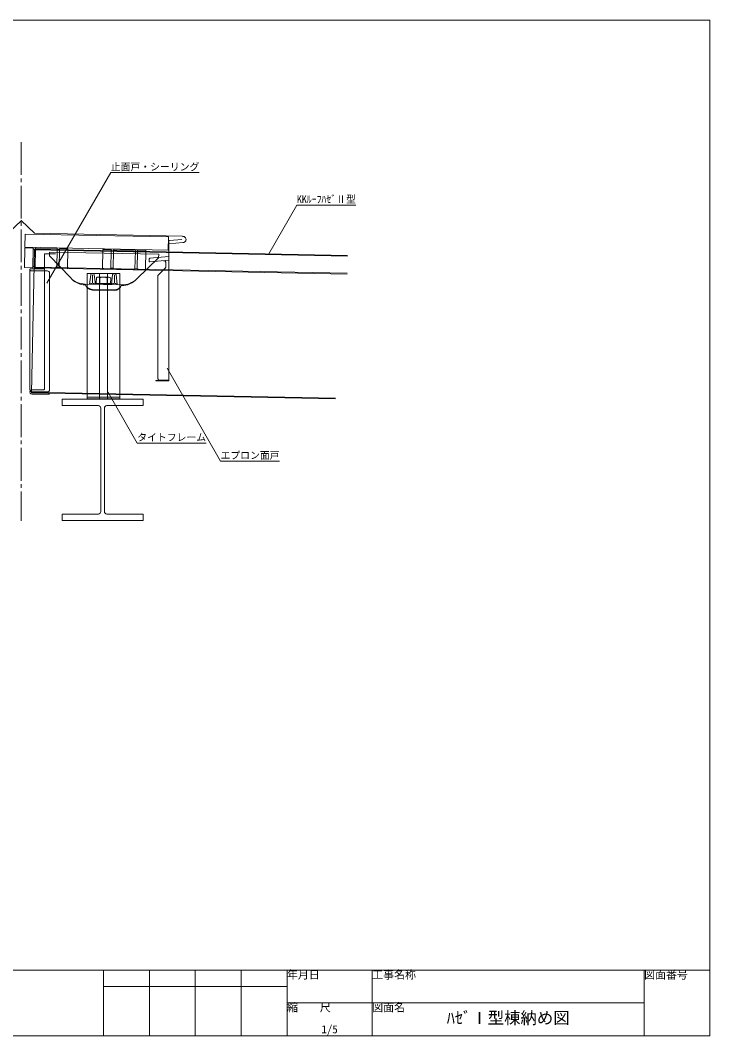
# Model space of a CAD drawing. Units: millimetres at full size, sheet at 1:5; details may follow other scales. Extents: x -3142 to 7368, y -2477 to 957.
# Drawn here: x 2177 to 3123, y -837 to 558 of the extents above; entities that cross this region are included whole.
import ezdxf
from ezdxf.enums import TextEntityAlignment as Align

# ---------------------------------------------------------------- set-up
doc = ezdxf.new("R2010")
doc.units = ezdxf.units.MM
doc.header["$LTSCALE"] = 5
doc.linetypes.add('CHAIN2', pattern=[12, 9, -1, 1, -1])
for name, color, linetype, lineweight in [('0-0_0', 7, 'Continuous', 18), ('0-3_LAYER003', 5, 'Continuous', 18), ('0-4_LAYER004', 7, 'Continuous', 18)]:
    doc.layers.add(name, color=color, linetype=linetype, lineweight=lineweight)
doc.styles.add('ＭＳ ゴシック', font='')
doc.styles.get('ＭＳ ゴシック').set_extended_font_data('MS Gothic')

# ---------------------------------------------------------------- blocks, each defined once
blk = doc.blocks.new('GROUP_2(1)')
at = {"layer": '0-3_LAYER003'}
blk.add_lwpolyline([(179.488, 226.254), (161.575, 226.612), (160.675, 181.621), (178.589, 181.263)], dxfattribs=at)
blk = doc.blocks.new('GROUP_3(1)')
at = {"layer": '0-3_LAYER003'}
blk.add_lwpolyline([(241.076, 180.013), (258.989, 179.655), (259.889, 224.646), (241.976, 225.004)], dxfattribs=at)
blk = doc.blocks.new('GROUP_1(1)')
at = {"layer": '0-3_LAYER003'}
for p, q in [((179.863, 182.488), (180.713, 224.979)), ((184.437, 223.654), (181.938, 223.704)), ((185.709, 224.724), (184.862, 182.388)), ((234.477, 225.154), (186.987, 226.104)), ((234.852, 181.388), (235.702, 223.879)), ((239.426, 222.555), (236.927, 222.605)), ((240.699, 223.694), (239.851, 181.288)), ((181.138, 183.712), (183.638, 183.662)), ((186.087, 181.113), (233.577, 180.163)), ((236.127, 182.613), (238.626, 182.563))]:
    blk.add_line(p, q, dxfattribs=at)
for centre, start, end in [((179.463, 225.004), 358.85411, 88.85419), ((181.963, 224.954), 178.85411, 268.85419), ((184.462, 224.904), 268.85411, 358.85419), ((186.962, 224.854), 88.85411, 178.85415), ((234.452, 223.904), 358.85411, 88.85419), ((236.952, 223.854), 178.85411, 268.85419), ((239.451, 223.804), 268.85411, 358.85419), ((241.951, 223.754), 88.85411, 178.85415), ((178.614, 182.513), 268.85411, 358.85419), ((181.113, 182.463), 88.85411, 178.85415), ((183.613, 182.413), 358.85411, 88.85419), ((186.112, 182.363), 178.85411, 268.85419), ((233.602, 181.413), 268.85411, 358.85419), ((236.102, 181.363), 88.85411, 178.85415), ((238.601, 181.313), 358.85411, 88.85419), ((241.101, 181.263), 178.85411, 268.85419)]:
    blk.add_arc(centre, 1.25, start, end, dxfattribs=at)
for name in ['GROUP_2(1)', 'GROUP_3(1)']:
    blk.add_blockref(name, (0, 0), dxfattribs=at)
blk = doc.blocks.new('GROUP_6(1)')
at = {"layer": '0-4_LAYER004'}
blk.add_lwpolyline([(68.166, -393.958), (253.333, -393.958), (253.333, -379.145), (253.333, -393.958), (253.333, -379.145), (170.47, -379.145)], dxfattribs=at)
blk = doc.blocks.new('GROUP_7(1)')
at = {"layer": '0-4_LAYER004'}
blk.add_lwpolyline([(170.47, -131.022), (253.333, -131.022), (253.333, -116.208), (68.166, -116.208), (68.166, -131.022), (151.028, -131.022)], dxfattribs=at)
blk = doc.blocks.new('GROUP_8(1)')
at = {"layer": '0-4_LAYER004'}
blk.add_lwpolyline([(151.028, -379.145), (68.166, -379.145), (68.166, -393.958)], dxfattribs=at)
blk = doc.blocks.new('GROUP_5(1)')
at = {"layer": '0-3_LAYER003'}
blk.add_lwpolyline([(-291.537, 180.013), (-309.45, 179.655), (-310.35, 224.646), (-292.437, 225.004)], dxfattribs=at)
blk = doc.blocks.new('GROUP_4(1)')
at = {"layer": '0-3_LAYER003'}
blk.add_lwpolyline([(-229.95, 226.254), (-212.037, 226.612), (-211.137, 181.621), (-229.05, 181.263)], dxfattribs=at)

msp = doc.modelspace()

# ---------------------------------------------------------------- linework, layer by layer
at = {"layer": '0-0_0'}
for p, q in [((3123.139, 558.15), (3123.139, -836.85)), ((2196.139, 243.74), (2195.695, 221.561)), ((2196.139, 243.74), (2195.695, 221.561)), ((2625.876, 234.225), (2196.075, 242.822)), ((2625.896, 235.225), (2196.095, 243.822)), ((2625.428, 209.597), (2195.628, 218.194)), ((2625.448, 210.597), (2195.648, 219.193)), ((2609.643, 38.966), (2192.21, 47.315)), ((2287.227, 25.422), (2287.227, -116.786)), ((2292.227, -116.786), (2292.227, 25.422)), ((1163.139, -746.85), (3123.139, -746.85)), ((2290.92, -746.85), (2290.92, -836.85)), ((2353.921, -746.85), (2353.921, -836.85)), ((2416.921, -746.85), (2416.921, -836.85)), ((2479.921, -746.85), (2479.921, -836.85)), ((2542.92, -746.85), (2542.92, -836.85)), ((2659.919, -746.85), (2659.919, -836.85)), ((3033.139, -746.85), (3033.139, -836.85)), ((2542.92, -769.35), (2290.92, -769.35)), ((2542.92, -791.85), (3033.139, -791.85)), ((3123.139, -836.85), (1163.139, -836.85))]:
    msp.add_line(p, q, dxfattribs=at)
at = {"layer": '0-0_0', "color": 4, "linetype": 'CHAIN2'}
msp.add_line((2178.139, 390.671), (2178.139, -129.424), dxfattribs=at)
at = {"layer": '0-0_0', "color": 4}
for p, q in [((2301.014, 348.866), (2213.3, 196.942)), ((2301.014, 348.866), (2422.514, 348.866)), ((2517.79, 237.387), (2556.453, 304.353)), ((2637.453, 304.353), (2556.453, 304.353)), ((2378.416, 80.04), (2451.614, -47.455)), ((2337.353, -22.682), (2296.923, 47.738)), ((2431.853, -22.682), (2337.353, -22.682)), ((2451.614, -47.455), (2532.614, -47.455))]:
    msp.add_line(p, q, dxfattribs=at)
at = {"layer": '0-0_0', "color": 5}
for p, q in [((2160.123, 265.582), (2178.382, 283.043)), ((2196.155, 265.582), (2177.896, 283.043)), ((2399.464, 261.515), (2196.155, 265.582)), ((2380.67, 254.805), (2380.67, 63.725)), ((2380.67, 251.159), (2399.834, 252.934)), ((2398.67, 257.225), (2381.587, 255.801)), ((2194.091, 219.003), (2194.601, 244.498)), ((2196.835, 243.703), (2195.336, 243.733)), ((2197.598, 244.345), (2197.09, 218.943)), ((2226.859, 244.603), (2198.365, 245.173)), ((2210.888, 237.506), (2224.888, 237.506)), ((2366.708, 236.689), (2216.738, 239.689)), ((2227.084, 218.343), (2227.594, 243.838)), ((2229.829, 243.043), (2228.329, 243.073)), ((2230.592, 243.727), (2230.084, 218.283)), ((2209.888, 236.506), (2209.888, 213.783)), ((2216.638, 234.69), (2245.556, 204.591)), ((2353.67, 230.446), (2353.67, 227.201)), ((2380.67, 233.725), (2354.582, 231.443)), ((2380.67, 228.472), (2354.757, 226.205)), ((2376.67, 224.848), (2376.67, 219.968)), ((2189.888, 215.283), (2189.888, 50.506)), ((2191.388, 216.783), (2209.888, 216.783)), ((2191.388, 216.783), (2209.888, 216.783)), ((2191.388, 213.783), (2213.888, 213.783)), ((2194.856, 219.738), (2196.355, 219.708)), ((2197.825, 218.178), (2226.319, 217.608)), ((2209.888, 213.783), (2209.888, 52.006)), ((2216.888, 210.783), (2216.888, 50.506)), ((2227.849, 219.078), (2229.349, 219.048)), ((2268.367, 210.51), (2313.367, 210.51)), ((2268.367, 210.51), (2268.367, 40.51)), ((2285.367, 38.01), (2285.367, 210.51)), ((2296.367, 38.01), (2296.367, 210.51)), ((2313.367, 38.01), (2313.367, 210.51)), ((2365.67, 207.725), (2375.791, 217.846)), ((2315.858, 194.698), (2265.868, 195.698)), ((2313.358, 194.748), (2268.367, 195.648)), ((2271.867, 195.51), (2273.384, 208.304)), ((2273.631, 196.392), (2271.867, 195.51)), ((2275.867, 208.395), (2275.867, 196.919)), ((2278.103, 196.392), (2279.867, 195.51)), ((2279.867, 195.51), (2278.349, 208.304)), ((2279.867, 196.602), (2279.867, 195.602)), ((2301.862, 195.07), (2279.867, 195.51)), ((2301.882, 196.069), (2279.887, 196.509)), ((2281.231, 204.484), (2281.081, 196.986)), ((2300.707, 196.593), (2281.081, 196.986)), ((2298.424, 205.14), (2283.705, 205.435)), ((2286.138, 204.386), (2285.988, 196.887)), ((2295.951, 204.19), (2295.801, 196.691)), ((2300.857, 204.092), (2300.707, 196.593)), ((2301.867, 195.51), (2303.384, 208.304)), ((2301.867, 196.602), (2301.867, 195.602)), ((2303.631, 196.392), (2301.867, 195.51)), ((2305.867, 208.395), (2305.867, 196.919)), ((2308.103, 196.392), (2309.867, 195.51)), ((2309.867, 195.51), (2308.349, 208.304)), ((2365.67, 207.725), (2365.67, 65.725)), ((2305.7, 186.899), (2275.706, 187.499)), ((2305.72, 187.899), (2275.726, 188.499)), ((2268.367, 38.01), (2268.367, 170.51)), ((2379.67, 62.725), (2362.67, 62.725)), ((2380.67, 63.725), (2367.67, 63.725)), ((2192.888, 50.506), (2208.388, 50.506)), ((2192.888, 47.506), (2213.888, 47.506)), ((2192.888, 44.506), (2216.888, 44.506)), ((2268.367, 40.51), (2313.367, 40.51)), ((2268.367, 38.01), (2313.367, 38.01))]:
    msp.add_line(p, q, dxfattribs=at)
at = {"layer": '0-0_0', "color": 33}
for p, q in [((2183.498, 264.474), (2183.138, 246.478)), ((2380.197, 260.54), (2183.498, 264.474))]:
    msp.add_line(p, q, dxfattribs=at)
at = {"layer": '0-0_0'}
for points in [[(1163.139, -836.85), (1163.139, 558.15), (3123.139, 558.15)], [(2609.623, 37.966), (2192.19, 46.315), (2195.695, 221.561)]]:
    msp.add_lwpolyline(points, dxfattribs=at)
at = {"layer": '0-0_0', "color": 33}
msp.add_lwpolyline([(2380.197, 260.54), (2379.837, 242.544), (2183.138, 246.478)], dxfattribs=at)
at = {"layer": '0-0_0', "color": 5}
for points in [[(2366.708, 236.689), (2216.738, 239.689), (2216.638, 234.69)], [(2366.708, 236.689), (2366.608, 231.69), (2336.509, 202.772)], [(2380.536, 63.225), (2362.67, 63.225), (2362.67, 62.725)]]:
    msp.add_lwpolyline(points, dxfattribs=at)
for centre, radius, start, end in [((2381.67, 254.804), 1, 94.74663, 179.9829), ((2400.21, 257.118), 4.1, 265.70838, 100.49495), ((2193.851, 244.513), 0.75, 358.85411, 88.8542), ((2195.351, 244.483), 0.75, 178.85411, 268.8542), ((2196.85, 244.453), 0.75, 268.85411, 358.8542), ((2198.35, 244.423), 0.75, 88.85411, 178.8542), ((2210.888, 236.506), 1, 89.99996, 180.00004), ((2226.844, 243.853), 0.75, 358.85411, 88.8542), ((2228.344, 243.823), 0.75, 178.85411, 268.8542), ((2229.844, 243.793), 0.75, 268.85411, 358.8542), ((2231.343, 243.763), 0.75, 88.85411, 178.8542), ((2354.67, 230.446), 1, 95.04944, 180.04949), ((2354.67, 227.201), 1, 180.00144, 275.00153), ((2373.669, 224.848), 3.001, 0.00065, 95.00073), ((2191.388, 215.283), 1.5, 89.99996, 180.00004), ((2191.388, 215.283), 1.5, 180, 270.00004), ((2193.341, 219.018), 0.75, 268.85411, 358.8542), ((2194.841, 218.988), 0.75, 88.85411, 178.8542), ((2196.34, 218.958), 0.75, 358.85411, 88.8542), ((2197.84, 218.928), 0.75, 178.85411, 268.8542), ((2213.888, 210.783), 3, 359.99996, 90.00004), ((2226.334, 218.358), 0.75, 268.85411, 358.8542), ((2227.834, 218.328), 0.75, 88.85411, 178.8542), ((2229.334, 218.298), 0.75, 358.85411, 88.8542), ((2230.833, 218.268), 0.75, 178.85411, 268.8542), ((2275.867, 208.01), 2.5, 6.76359, 173.23641), ((2305.867, 208.01), 2.5, 6.76358, 173.23641), ((2373.669, 219.968), 3.001, 314.99915, 359.99906), ((2266.447, 224.663), 28.971, 223.85402, 268.85402), ((2266.385, 221.556), 26.864, 219.163, 269.44783), ((2275.938, 199.14), 10.643, 198.86998, 268.85402), ((2275.911, 197.747), 10.25, 191.53441, 268.85402), ((2275.867, 191.919), 5, 63.43495, 116.56505), ((2283.635, 201.925), 3.51, 44.50817, 133.19988), ((2290.814, 192.748), 12.542, 65.81899, 111.88905), ((2298.354, 201.631), 3.51, 44.50817, 133.19988), ((2305.867, 191.919), 5, 63.43495, 116.56505), ((2316.375, 220.556), 26.864, 268.85402, 318.54504), ((2316.437, 223.663), 28.971, 268.85402, 313.85402), ((2305.905, 197.147), 10.25, 268.85402, 346.17364), ((2305.932, 198.54), 10.643, 268.85402, 338.83806), ((2367.67, 65.725), 2, 180, 270.00004), ((2379.67, 63.725), 1, 269.99996, 360), ((2192.888, 50.506), 3, 180, 270.00004), ((2192.888, 47.506), 3, 149.99929, 269.99925), ((2192.888, 47.506), 3, 90.00075, 150.00071), ((2208.388, 52.006), 1.5, 269.99996, 360), ((2213.888, 50.506), 3, 269.99996, 360)]:
    msp.add_arc(centre, radius, start, end, dxfattribs=at)
at = {"layer": '0-0_0'}
for centre, start, end in [((2283.894, 25.422), 359.99996, 90.00004), ((2295.56, 25.422), 89.99996, 180.00004), ((2283.894, -116.786), 269.99996, 360), ((2295.56, -116.786), 179.99996, 270.00004)]:
    msp.add_arc(centre, 3.333, start, end, dxfattribs=at)

# ---------------------------------------------------------------- block references
at = {"layer": '0-0_0', "yscale": 0.6}
for name, p, xscale in [('GROUP_4(1)', (2055.896, 109.511), -0.6), ('GROUP_5(1)', (2055.896, 109.511), -0.6), ('GROUP_1(1)', (2193.277, 107.368), 0.6), ('GROUP_7(1)', (2193.277, 107.368), 0.6), ('GROUP_6(1)', (2193.277, 107.368), 0.6), ('GROUP_8(1)', (2193.277, 107.368), 0.6)]:
    msp.add_blockref(name, p, dxfattribs=dict(at, xscale=xscale))

# ---------------------------------------------------------------- texts
at = {"layer": '0-0_0', "style": 'ＭＳ ゴシック'}
for s, height, p in [('止面戸・シーリング', 9.897, (2301.014, 348.866)), ('㏍ﾙｰﾌﾊｾﾞⅡ型', 9.897, (2556.453, 304.353)), ('タイトフレーム', 9.897, (2337.353, -22.682)), ('エプロン面戸', 9.897, (2451.614, -47.455)), ('年月日', 11, (2542.92, -761.85)), ('工事名称', 11, (2659.919, -761.85)), ('図面番号', 11, (3033.139, -761.85)), ('縮\u3000\u3000尺', 11, (2542.921, -806.85)), ('図面名', 11, (2659.919, -806.85)), ('ﾊｾﾞⅠ型棟納め図', 16.5, (2762.154, -825.6)), ('1/5', 11, (2590.17, -836.85))]:
    msp.add_text(s, height=height, dxfattribs=at).set_placement(p, align=Align.BOTTOM_LEFT)

doc.saveas('drawing.dxf')
